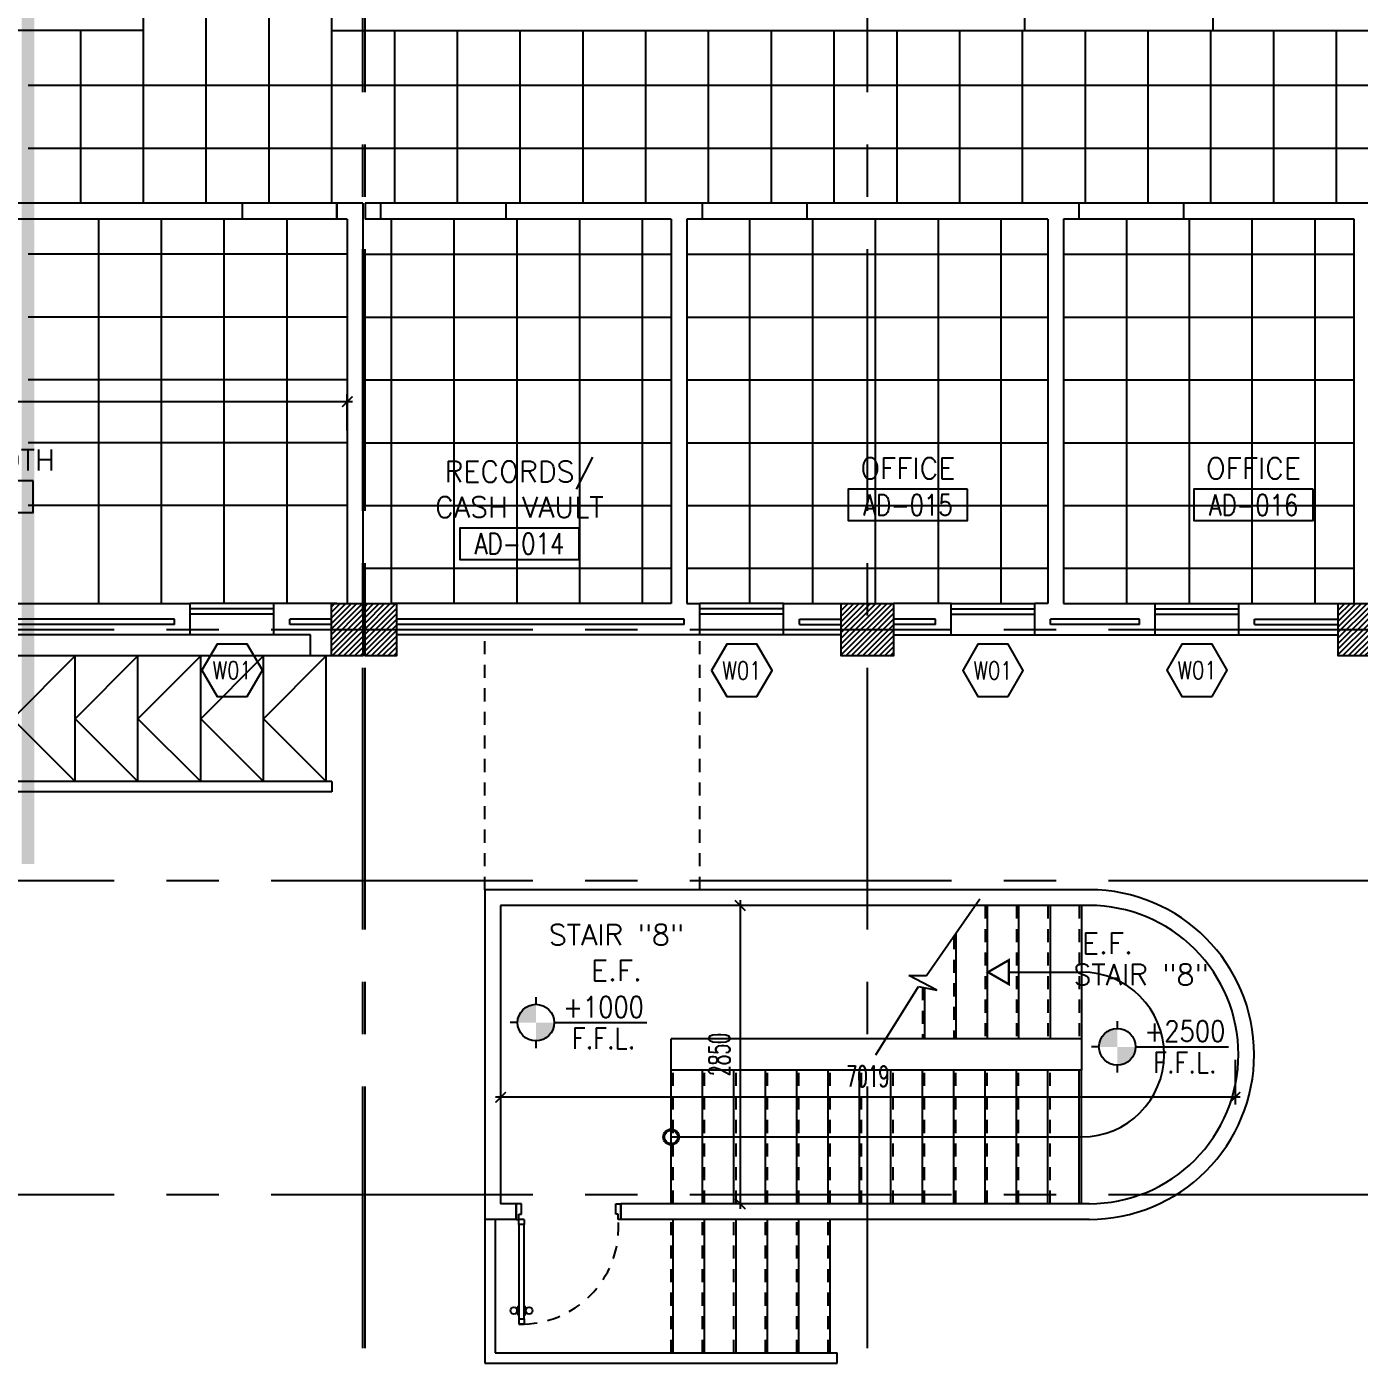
# Model space of a CAD drawing. Extents: x 417866.9 to 417960.2, y 43448 to 43538.2.
# Drawn here: x 417902.68 to 417915.42, y 43459.86 to 43472.64 of the extents above; entities that cross this region are included whole.
import ezdxf
from ezdxf.enums import TextEntityAlignment as Align

# ---------------------------------------------------------------- set-up
doc = ezdxf.new("R2010")
doc.units = 0
doc.header["$MEASUREMENT"] = 0
doc.header["$PDMODE"] = 3
doc.header["$PDSIZE"] = 0.1
for name, pattern in [('CENTER2', [1.125, 0.75, -0.125, 0.125, -0.125]), ('CENTERX2', [4, 2.5, -0.5, 0.5, -0.5]), ('HIDDEN', [0.375, 0.25, -0.125]), ('HIDDEN2', [0.1875, 0.125, -0.0625])]:
    doc.linetypes.add(name, pattern=pattern)
doc.layers.get('0').update_dxf_attribs({"linetype": 'CONTINUOUS'})
doc.layers.get('DEFPOINTS').update_dxf_attribs({"linetype": 'CONTINUOUS'})
for name, color, linetype in [('AXES', 11, 'CENTERX2'), ('CEILING', 4, 'CONTINUOUS'), ('COL', 2, 'CONTINUOUS'), ('DIM', 4, 'CONTINUOUS'), ('DOOR', 4, 'CONTINUOUS'), ('ELEV', 2, 'CONTINUOUS'), ('Handrail', 4, 'CONTINUOUS'), ('HAT', 8, 'CONTINUOUS'), ('HIDDEN', 9, 'HIDDEN2'), ('INSUL', 7, 'CONTINUOUS'), ('LEV-PL', 4, 'CONTINUOUS'), ('Ramb', 3, 'CONTINUOUS'), ('RM-BOX', 11, 'CONTINUOUS'), ('RM-NAME', 11, 'CONTINUOUS'), ('RM-NO', 11, 'CONTINUOUS'), ('ROOF', 7, 'CONTINUOUS'), ('SHAFT', 7, 'CONTINUOUS'), ('STR', 5, 'CONTINUOUS'), ('WALL', 2, 'CONTINUOUS'), ('WIN', 5, 'CONTINUOUS'), ('WIN-BOX', 3, 'CONTINUOUS'), ('WIN-NO', 5, 'CONTINUOUS')]:
    doc.layers.add(name, color=color, linetype=linetype)
doc.styles.add('ROMANS', font='ROMANS.shx', dxfattribs={"width": 0.6})
doc.styles.add('S', font='ROMANS.SHX')
doc.dimstyles.new('STANDARD in', dxfattribs={"dimtxt": 0.2, "dimasz": 0.1, "dimexe": 0.07, "dimexo": 0.05, "dimgap": 0.1, "dimtad": 1, "dimdec": 0, "dimlfac": 1000, "dimzin": 0, "dimdsep": 46, "dimtxsty": 'ROMANS', "dimblk": 'ARCHTICK', "dimcen": 0.05, "dimdle": 0.05, "dimclrd": 4, "dimclre": 4, "dimclrt": 2, "dimadec": 0, "dimazin": 0, "dimtfac": 1, "dimtdec": 0, "dimtmove": 2, "dimatfit": 3, "dimldrblk": 'ARCHTICK', "dimfxl": 0, "dimtolj": 1, "dimtzin": 0, "dimarcsym": 0})

# ---------------------------------------------------------------- blocks, each defined once
blk = doc.blocks.new('COL50')
at = {"layer": 'COL'}
blk.add_lwpolyline([(-250, 250), (-250, -250), (250, -250), (250, 250)], close=True, dxfattribs=at)
blk = doc.blocks.new('*X108')
at = {"color": 0}
for p, q in [((215909, 10671), (216399, 11161)), ((215909, 10724), (216346, 11161)), ((215909, 10777), (216293, 11161)), ((215909, 10830), (216240, 11161)), ((215909, 10883), (216187, 11161)), ((215909, 10936), (216134, 11161)), ((215909, 10989), (216081, 11161)), ((215909, 11042), (216028, 11161)), ((215909, 11095), (215974, 11161)), ((215909, 11148), (215921, 11161)), ((215952, 10661), (216409, 11118)), ((216005, 10661), (216409, 11065)), ((216058, 10661), (216409, 11012)), ((216111, 10661), (216409, 10959)), ((216164, 10661), (216409, 10906)), ((216217, 10661), (216409, 10853)), ((216270, 10661), (216409, 10800)), ((216323, 10661), (216409, 10747)), ((216376, 10661), (216409, 10694))]:
    blk.add_line(p, q, dxfattribs=at)
blk = doc.blocks.new('WW1')
at = {"layer": 'WIN-BOX'}
blk.add_lwpolyline([(144, -250), (289, 0), (144, 250), (-144, 250), (-289, 0), (-144, -250)], close=True, dxfattribs=at)
at = {"layer": 'WIN-NO', "style": 'ROMANS', "width": 0.8}
blk.add_attdef('W00', text='', height=170, dxfattribs=at).set_placement((0, 0), align=Align.MIDDLE)
blk = doc.blocks.new('LEV1')
at = {"layer": 'LEV-PL'}
for p, q in [((0, 245), (0, 175)), ((-175, 0), (-245, 0)), ((175, 0), (1061, 0)), ((0, -175), (0, -245))]:
    blk.add_line(p, q, dxfattribs=at)
at = {"layer": 'LEV-PL', "const_width": 175}
for points in [[(-88, 0, -0.414214), (0, 88, -1)], [(88, 0, -0.414214), (0, -88, -1)]]:
    blk.add_lwpolyline(points, format="xyb", dxfattribs=at)
at = {"layer": 'LEV-PL'}
blk.add_circle((0, 0), 175, dxfattribs=at)
at = {"layer": 'LEV-PL', "color": 4, "style": 'S', "width": 0.85}
for tag, p in [('+0000', (646, 50)), ('F.F.L.', (646, -250))]:
    blk.add_attdef(tag, text='', height=200, dxfattribs=at).set_placement(p, align=Align.CENTER)
blk = doc.blocks.new('RM1')
at = {"layer": 'RM-BOX'}
blk.add_lwpolyline([(570, -200), (-570, -200), (-570, -500), (570, -500)], close=True, dxfattribs=at)
at = {"layer": 'RM-NAME', "style": 'ROMANS'}
for tag, p in [('ROOMNAME1', (0, 324)), ('ROOMNAME2', (0, 0))]:
    blk.add_attdef(tag, text='', height=200, dxfattribs=at).set_placement(p, align=Align.MIDDLE)
at = {"layer": 'RM-NO', "style": 'ROMANS', "width": 0.8}
blk.add_attdef('ROOMNO', text='', height=200, dxfattribs=at).set_placement((0, -350), align=Align.MIDDLE)
blk = doc.blocks.new('W')
at = {"layer": 'WIN-NO'}
blk.add_blockref('WW1', (0, -337), dxfattribs=at).add_auto_attribs({'W00': 'W01'})
blk = doc.blocks.new('C-300')
at = {"layer": 'HAT', "linetype": 'ByBlock', "ltscale": 0.3}
h = blk.add_hatch(dxfattribs=at)
h.set_pattern_fill('ANSI31', color=8, scale=300, style=0)
h.set_pattern_definition([(45, (-258496.182, -82361.005), (-26.5165043, 26.5165043), [])])
h.paths.add_polyline_path([(300, 500), (0, 500), (0, 250), (300, 250)])
h.paths.add_polyline_path([(300, 250), (0, 250), (0, 0), (300, 0)])
at = {"layer": 'COL'}
blk.add_lwpolyline([(0, 500), (300, 500), (300, 0), (0, 0)], close=True, dxfattribs=at)
blk = doc.blocks.new('C-300A')
at = {"layer": 'SHAFT', "color": 6, "linetype": 'ByBlock', "ltscale": 0.3}
for p in [(-300, 0), (20, 0)]:
    blk.add_blockref('C-300', p, dxfattribs=at)
blk = doc.blocks.new('_ARCHTICK')
at = {"color": 0, "linetype": 'ByBlock', "const_width": 0.15}
blk.add_lwpolyline([(-0.5, -0.5), (0.5, 0.5)], dxfattribs=at)
blk = doc.blocks.new('*D185')
at = {"layer": 'DEFPOINTS', "color": 0}
for p in [(417905.747, 43469.054), (417898.597, 43468.728), (417905.747, 43468.728)]:
    blk.add_point(p, dxfattribs=at)
at = {"layer": 'DIM', "color": 4, "lineweight": -2}
for p, q in [((417898.547, 43469.054), (417905.797, 43469.054)), ((417898.597, 43468.778), (417898.597, 43469.124)), ((417905.747, 43468.778), (417905.747, 43469.124))]:
    blk.add_line(p, q, dxfattribs=at)
at = {"layer": 'DIM', "color": 4, "lineweight": -2, "xscale": 0.1, "yscale": 0.1, "zscale": 0.1, "rotation": 180}
blk.add_blockref('_ARCHTICK', (417898.597, 43469.054), dxfattribs=at)
at = {"layer": 'DIM', "color": 4, "lineweight": -2, "xscale": 0.1, "yscale": 0.1, "zscale": 0.1}
blk.add_blockref('_ARCHTICK', (417905.747, 43469.054), dxfattribs=at)
at = {"layer": 'DIM', "color": 2, "insert": (417902.172, 43469.254), "char_height": 0.2, "attachment_point": 5, "style": 'ROMANS'}
blk.add_mtext('\\A1;7150', dxfattribs=at)
blk = doc.blocks.new('*D265')
at = {"layer": 'DEFPOINTS', "color": 0, "linetype": 'ByBlock'}
for p in [(417907.212, 43462.814), (417914.23, 43462.814), (417907.212, 43462.406)]:
    blk.add_point(p, dxfattribs=at)
at = {"layer": 'DIM', "color": 4, "linetype": 'ByBlock', "lineweight": -2}
for p, q in [((417907.212, 43462.764), (417907.212, 43462.336)), ((417914.23, 43462.764), (417914.23, 43462.336)), ((417914.28, 43462.406), (417907.162, 43462.406))]:
    blk.add_line(p, q, dxfattribs=at)
at = {"layer": 'DIM', "color": 4, "linetype": 'ByBlock', "lineweight": -2, "xscale": 0.1, "yscale": 0.1, "zscale": 0.1, "rotation": 180}
blk.add_blockref('_ARCHTICK', (417907.212, 43462.406), dxfattribs=at)
at = {"layer": 'DIM', "color": 4, "linetype": 'ByBlock', "lineweight": -2, "xscale": 0.1, "yscale": 0.1, "zscale": 0.1}
blk.add_blockref('_ARCHTICK', (417914.23, 43462.406), dxfattribs=at)
at = {"layer": 'DIM', "color": 2, "linetype": 'ByBlock', "insert": (417910.721, 43462.606), "char_height": 0.2, "attachment_point": 5, "style": 'ROMANS'}
blk.add_mtext('\\A1;7019', dxfattribs=at)
blk = doc.blocks.new('*D266')
at = {"layer": 'DEFPOINTS', "color": 0, "linetype": 'ByBlock'}
for p in [(417909.897, 43464.239), (417909.501, 43461.389), (417909.917, 43461.389)]:
    blk.add_point(p, dxfattribs=at)
at = {"layer": 'DIM', "color": 4, "linetype": 'ByBlock', "lineweight": -2}
for p, q in [((417909.847, 43464.239), (417909.431, 43464.239)), ((417909.501, 43464.289), (417909.501, 43461.339)), ((417909.867, 43461.389), (417909.431, 43461.389))]:
    blk.add_line(p, q, dxfattribs=at)
at = {"layer": 'DIM', "color": 4, "linetype": 'ByBlock', "lineweight": -2, "xscale": 0.1, "yscale": 0.1, "zscale": 0.1}
for p, rotation in [((417909.501, 43464.239), 90), ((417909.501, 43461.389), 270)]:
    blk.add_blockref('_ARCHTICK', p, dxfattribs=dict(at, rotation=rotation))
at = {"layer": 'DIM', "color": 2, "linetype": 'ByBlock', "insert": (417909.301, 43462.814), "char_height": 0.2, "attachment_point": 5, "rotation": 90, "style": 'ROMANS'}
blk.add_mtext('\\A1;2850', dxfattribs=at)

msp = doc.modelspace()

# ---------------------------------------------------------------- linework, layer by layer
for p, q in [((417911.2818, 43463.5709), (417911.7896, 43464.3022)), ((417911.1115, 43463.5709), (417911.2818, 43463.5709)), ((417911.3804, 43463.4305), (417911.1115, 43463.5709)), ((417910.7959, 43462.8104), (417911.205, 43463.4656)), ((417911.205, 43463.4656), (417911.3804, 43463.4305)), ((417912.7618, 43462.9643), (417908.8418, 43462.9643)), ((417908.8418, 43462.6643), (417908.8418, 43462.9643)), ((417912.7618, 43462.9643), (417912.7618, 43462.6643)), ((417912.7618, 43462.6643), (417908.8418, 43462.6643))]:
    msp.add_line(p, q)
at = {"layer": 'AXES'}
for p, q in [((417910.7166, 43460.01), (417910.7166, 43537.5491)), ((417905.8966, 43460.01), (417905.8966, 43537.1991)), ((417905.9166, 43460.01), (417905.9166, 43537.1991)), ((417959.5194, 43466.8743), (417890.8966, 43466.8743)), ((417959.5194, 43464.4743), (417881.2966, 43464.4743)), ((417959.5194, 43464.4743), (417889.6966, 43464.4743)), ((417959.5194, 43461.4743), (417887.8966, 43461.4743)), ((417959.5194, 43461.4743), (417887.8966, 43461.4743))]:
    msp.add_line(p, q, dxfattribs=at)
at = {"layer": 'CEILING'}
for p, q in [((417904.3966, 43481.9101), (417904.3966, 43470.9493)), ((417904.9966, 43481.9101), (417904.9966, 43470.9493)), ((417903.1966, 43472.5993), (417903.1966, 43470.9493)), ((417903.7966, 43472.5993), (417903.7966, 43470.9493)), ((417905.5966, 43472.5993), (417905.5966, 43470.9493)), ((417906.1966, 43472.5993), (417906.1966, 43470.9493)), ((417906.7966, 43472.5993), (417906.7966, 43470.9493)), ((417907.3966, 43472.5993), (417907.3966, 43470.9493)), ((417907.9966, 43472.5993), (417907.9966, 43470.9493)), ((417908.5966, 43472.5993), (417908.5966, 43470.9493)), ((417909.1966, 43472.5993), (417909.1966, 43470.9493)), ((417909.7966, 43472.5993), (417909.7966, 43470.9493)), ((417910.3966, 43472.5993), (417910.3966, 43470.9493)), ((417910.9966, 43472.5993), (417910.9966, 43470.9493)), ((417911.5966, 43472.5993), (417911.5966, 43470.9493)), ((417912.1966, 43472.5993), (417912.1966, 43470.9493)), ((417912.7966, 43472.5993), (417912.7966, 43470.9493)), ((417913.3966, 43472.5993), (417913.3966, 43470.9493)), ((417913.9966, 43472.5993), (417913.9966, 43470.9493)), ((417914.5966, 43472.5993), (417914.5966, 43470.9493)), ((417915.1966, 43472.5993), (417915.1966, 43470.9493)), ((417925.6616, 43472.0743), (417902.697, 43472.0743)), ((417925.6616, 43471.4743), (417902.697, 43471.4743)), ((417903.3716, 43467.1243), (417903.3716, 43470.7993)), ((417903.9716, 43467.1243), (417903.9716, 43470.7993)), ((417904.5716, 43467.1243), (417904.5716, 43470.7993)), ((417905.1716, 43467.1243), (417905.1716, 43470.7993)), ((417906.1691, 43467.1243), (417906.1691, 43470.7993)), ((417906.7691, 43467.1243), (417906.7691, 43470.7993)), ((417907.3691, 43467.1243), (417907.3691, 43470.7993)), ((417907.9691, 43467.1243), (417907.9691, 43470.7993)), ((417908.5691, 43467.1243), (417908.5691, 43470.7993)), ((417909.5916, 43470.7993), (417909.5916, 43467.1243)), ((417910.1916, 43470.7993), (417910.1916, 43467.1243)), ((417910.7916, 43470.7993), (417910.7916, 43467.1243)), ((417911.3916, 43470.7993), (417911.3916, 43467.1243)), ((417911.9916, 43470.7993), (417911.9916, 43467.1243)), ((417913.1916, 43470.7993), (417913.1916, 43467.1243)), ((417913.7916, 43470.7993), (417913.7916, 43467.1243)), ((417914.3916, 43470.7993), (417914.3916, 43467.1243)), ((417914.9916, 43470.7993), (417914.9916, 43467.1243)), ((417905.7466, 43470.4618), (417902.697, 43470.4618)), ((417905.8966, 43470.4618), (417908.8416, 43470.4618)), ((417908.9916, 43470.4618), (417912.4416, 43470.4618)), ((417912.5916, 43470.4618), (417915.3666, 43470.4618)), ((417905.7466, 43469.8618), (417902.697, 43469.8618)), ((417905.8966, 43469.8618), (417908.8416, 43469.8618)), ((417908.9916, 43469.8618), (417912.4416, 43469.8618)), ((417912.5916, 43469.8618), (417915.3666, 43469.8618)), ((417905.7466, 43469.2618), (417902.697, 43469.2618)), ((417905.8966, 43469.2618), (417908.8416, 43469.2618)), ((417908.9916, 43469.2618), (417912.4416, 43469.2618)), ((417912.5916, 43469.2618), (417915.3666, 43469.2618)), ((417905.7466, 43468.6618), (417902.697, 43468.6618)), ((417905.8966, 43468.6618), (417908.8416, 43468.6618)), ((417908.9916, 43468.6618), (417912.4416, 43468.6618)), ((417912.5916, 43468.6618), (417915.3666, 43468.6618)), ((417905.7466, 43468.0618), (417902.697, 43468.0618)), ((417905.8966, 43468.0618), (417908.8416, 43468.0618)), ((417908.9916, 43468.0618), (417912.4416, 43468.0618)), ((417912.5916, 43468.0618), (417915.3666, 43468.0618)), ((417905.8966, 43467.4618), (417908.8416, 43467.4618)), ((417908.9916, 43467.4618), (417912.4416, 43467.4618)), ((417912.5916, 43467.4618), (417915.3666, 43467.4618))]:
    msp.add_line(p, q, dxfattribs=at)
at = {"layer": 'DOOR', "color": 1}
msp.add_line((417907.3616, 43461.2393), (417907.3616, 43461.3893), dxfattribs=at)
at = {"layer": 'DOOR', "color": 0, "linetype": 'ByBlock'}
for p, q in [((417907.4116, 43461.3893), (417907.3616, 43461.3893)), ((417907.3616, 43461.2393), (417907.3616, 43461.3893)), ((417907.4116, 43461.2893), (417907.4116, 43461.3893)), ((417908.3116, 43461.2893), (417908.3116, 43461.3893)), ((417908.3116, 43461.3893), (417908.3616, 43461.3893)), ((417908.3616, 43461.3893), (417908.3616, 43461.2393)), ((417907.3616, 43461.2393), (417907.3866, 43461.2393)), ((417907.3866, 43461.2893), (417907.4116, 43461.2893)), ((417907.3866, 43461.2393), (417907.3866, 43461.2893)), ((417907.4366, 43461.2393), (417907.3866, 43461.2393)), ((417907.3866, 43461.1893), (417907.3866, 43461.2393)), ((417907.4366, 43461.2393), (417907.4366, 43461.1893)), ((417908.3366, 43461.2893), (417908.3116, 43461.2893)), ((417908.3366, 43461.2393), (417908.3366, 43461.2893)), ((417908.3616, 43461.2393), (417908.3366, 43461.2393)), ((417907.4366, 43461.1893), (417907.3866, 43461.1893)), ((417907.3794, 43460.3991), (417907.3704, 43460.3991)), ((417907.3704, 43460.3343), (417907.3704, 43460.3991)), ((417907.3794, 43460.4117), (417907.3794, 43460.3217)), ((417907.3866, 43460.4117), (417907.3794, 43460.4117)), ((417907.3794, 43460.3343), (417907.3794, 43460.3991)), ((417907.4366, 43460.4117), (417907.4438, 43460.4117)), ((417907.4438, 43460.4117), (417907.4438, 43460.3217)), ((417907.4438, 43460.3991), (417907.4528, 43460.3991)), ((417907.4438, 43460.3343), (417907.4438, 43460.3991)), ((417907.4528, 43460.3343), (417907.4528, 43460.3991)), ((417907.3794, 43460.3343), (417907.3704, 43460.3343)), ((417907.3866, 43460.3217), (417907.3794, 43460.3217)), ((417907.3866, 43460.2893), (417907.4366, 43460.2893)), ((417907.3866, 43460.2893), (417907.3866, 43460.2393)), ((417907.3866, 43460.2393), (417907.4366, 43460.2393)), ((417907.4366, 43460.2393), (417907.3866, 43460.2393)), ((417907.4366, 43460.3217), (417907.4438, 43460.3217)), ((417907.4366, 43460.2893), (417907.4366, 43460.2393)), ((417907.4438, 43460.3343), (417907.4528, 43460.3343))]:
    msp.add_line(p, q, dxfattribs=at)
at = {"layer": 'DOOR', "linetype": 'ByBlock'}
for p, q in [((417907.3866, 43461.1893), (417907.3866, 43460.2893)), ((417907.4366, 43460.2893), (417907.4366, 43461.1893))]:
    msp.add_line(p, q, dxfattribs=at)
at = {"layer": 'DOOR', "linetype": 'HIDDEN', "ltscale": 0.5}
msp.add_ellipse((417907.4116, 43461.1668), major_axis=(-0.6561, 0.6561), ratio=1, start_param=2.3831421, end_param=4.0052087, dxfattribs=at)
at = {"layer": 'DOOR', "color": 0, "linetype": 'ByBlock'}
for centre in [(417907.3381, 43460.3667), (417907.4851, 43460.3667)]:
    msp.add_ellipse(centre, major_axis=(-0.0229, 0.0229), ratio=1, start_param=3.9269908, end_param=10.2101761, dxfattribs=at)
at = {"layer": 'ELEV', "linetype": 'CENTER2', "const_width": 0.12}
msp.add_lwpolyline([(417902.697, 43464.6371), (417902.697, 43528.0943)], dxfattribs=at)
at = {"layer": 'Handrail'}
for p, q in [((417905.5466, 43466.6243), (417898.9466, 43466.6243)), ((417905.6005, 43465.4243), (417898.8966, 43465.4243)), ((417905.6005, 43465.4243), (417905.6005, 43465.3243)), ((417905.6005, 43465.3243), (417898.9966, 43465.3243)), ((417907.0616, 43461.2393), (417907.0616, 43459.8643)), ((417907.1616, 43461.2393), (417907.1616, 43459.9643)), ((417907.1616, 43459.9643), (417910.4288, 43459.9643)), ((417910.4288, 43459.8643), (417910.4288, 43459.9643)), ((417907.0616, 43459.8643), (417910.4288, 43459.8643))]:
    msp.add_line(p, q, dxfattribs=at)
at = {"layer": 'HIDDEN', "color": 2}
for p, q in [((417907.0616, 43464.3893), (417907.0616, 43466.8243)), ((417909.1166, 43464.3893), (417909.1166, 43466.8243))]:
    msp.add_line(p, q, dxfattribs=at)
at = {"layer": 'INSUL'}
for p, q in [((417904.0966, 43466.9743), (417900.4466, 43466.9743)), ((417904.0966, 43466.9243), (417900.4466, 43466.9243)), ((417904.0966, 43466.9243), (417904.0966, 43466.9743)), ((417905.1966, 43466.9243), (417905.1966, 43466.9743)), ((417905.5966, 43466.9743), (417905.1966, 43466.9743)), ((417905.5966, 43466.9243), (417905.1966, 43466.9243)), ((417908.9664, 43466.9743), (417906.2166, 43466.9743)), ((417908.9664, 43466.9243), (417906.2166, 43466.9243)), ((417908.9664, 43466.9243), (417908.9664, 43466.9743)), ((417910.0666, 43466.9243), (417910.0666, 43466.9743)), ((417910.0666, 43466.9743), (417910.4666, 43466.9743)), ((417910.0666, 43466.9243), (417910.4666, 43466.9243)), ((417911.3666, 43466.9743), (417910.9666, 43466.9743)), ((417911.3666, 43466.9243), (417910.9666, 43466.9243)), ((417911.3666, 43466.9243), (417911.3666, 43466.9743)), ((417912.4666, 43466.9243), (417912.4666, 43466.9743)), ((417913.3166, 43466.9743), (417912.4666, 43466.9743)), ((417913.3166, 43466.9243), (417912.4666, 43466.9243)), ((417913.3166, 43466.9243), (417913.3166, 43466.9743)), ((417914.4166, 43466.9743), (417915.2166, 43466.9743)), ((417914.4166, 43466.9243), (417914.4166, 43466.9743)), ((417914.4166, 43466.9243), (417915.2166, 43466.9243))]:
    msp.add_line(p, q, dxfattribs=at)
at = {"layer": 'Ramb'}
for p, q in [((417902.5466, 43466.0243), (417903.1466, 43466.6243)), ((417903.1466, 43465.4243), (417903.1466, 43466.6243)), ((417903.1466, 43466.0243), (417903.7466, 43466.6243)), ((417903.7466, 43465.4243), (417903.7466, 43466.6243)), ((417903.7466, 43466.0243), (417904.3466, 43466.6243)), ((417904.3466, 43465.4243), (417904.3466, 43466.6243)), ((417904.3466, 43466.0243), (417904.9466, 43466.6243)), ((417904.9466, 43465.4243), (417904.9466, 43466.6243)), ((417904.9466, 43466.0243), (417905.5466, 43466.6243)), ((417905.5466, 43465.4243), (417905.5466, 43466.6243)), ((417902.5466, 43466.0243), (417903.1466, 43465.4243)), ((417903.1466, 43466.0243), (417903.7466, 43465.4243)), ((417903.7466, 43466.0243), (417904.3466, 43465.4243)), ((417904.3466, 43466.0243), (417904.9466, 43465.4243)), ((417904.9466, 43466.0243), (417905.5466, 43465.4243))]:
    msp.add_line(p, q, dxfattribs=at)
at = {"layer": 'STR', "linetype": 'HIDDEN2'}
for p, q in [((417911.8418, 43464.2393), (417911.8418, 43462.9643)), ((417912.1418, 43464.2393), (417912.1418, 43462.9643)), ((417912.4418, 43464.2393), (417912.4418, 43462.9643)), ((417912.7418, 43464.2393), (417912.7418, 43462.9643)), ((417911.5418, 43463.9454), (417911.5418, 43462.9643)), ((417911.2418, 43463.4582), (417911.2418, 43462.9643)), ((417908.8618, 43461.3893), (417908.8618, 43462.6643)), ((417909.1618, 43461.3893), (417909.1618, 43462.6643)), ((417909.4618, 43461.3893), (417909.4618, 43462.6643)), ((417909.7618, 43461.3893), (417909.7618, 43462.6643)), ((417910.0618, 43461.3893), (417910.0618, 43462.6643)), ((417910.3618, 43461.3893), (417910.3618, 43462.6643)), ((417910.6618, 43461.3893), (417910.6618, 43462.6643)), ((417910.9618, 43461.3893), (417910.9618, 43462.6643)), ((417911.2618, 43461.3893), (417911.2618, 43462.6643)), ((417911.5618, 43461.3893), (417911.5618, 43462.6643)), ((417911.8618, 43461.3893), (417911.8618, 43462.6643)), ((417912.1618, 43461.3893), (417912.1618, 43462.6643)), ((417912.4618, 43461.3893), (417912.4618, 43462.6643)), ((417912.7418, 43461.3893), (417912.7418, 43462.6643)), ((417912.7618, 43461.3893), (417912.7618, 43462.6643)), ((417908.8418, 43459.9643), (417908.8418, 43461.2393)), ((417909.1418, 43459.9643), (417909.1418, 43461.2393)), ((417909.4418, 43459.9643), (417909.4418, 43461.2393)), ((417909.7418, 43459.9643), (417909.7418, 43461.2393)), ((417910.0418, 43459.9643), (417910.0418, 43461.2393)), ((417910.3418, 43459.9643), (417910.3418, 43461.2393))]:
    msp.add_line(p, q, dxfattribs=at)
at = {"layer": 'STR'}
for p, q in [((417911.8618, 43464.2393), (417911.8618, 43462.9643)), ((417912.1618, 43464.2393), (417912.1618, 43462.9643)), ((417912.4618, 43464.2393), (417912.4618, 43462.9643)), ((417912.7618, 43464.2393), (417912.7618, 43462.9643)), ((417911.5618, 43463.9742), (417911.5618, 43462.9643)), ((417912.0687, 43463.6018), (417912.7643, 43463.6018)), ((417911.2618, 43463.4542), (417911.2618, 43462.9643)), ((417908.8418, 43461.3893), (417908.8418, 43462.6643)), ((417909.1418, 43461.3893), (417909.1418, 43462.6643)), ((417909.4418, 43461.3893), (417909.4418, 43462.6643)), ((417909.7418, 43461.3893), (417909.7418, 43462.6643)), ((417910.0418, 43461.3893), (417910.0418, 43462.6643)), ((417910.3418, 43461.3893), (417910.3418, 43462.6643)), ((417910.6418, 43461.3893), (417910.6418, 43462.6643)), ((417910.9418, 43461.3893), (417910.9418, 43462.6643)), ((417911.2418, 43461.3893), (417911.2418, 43462.6643)), ((417911.5418, 43461.3893), (417911.5418, 43462.6643)), ((417911.8418, 43461.3893), (417911.8418, 43462.6643)), ((417912.1418, 43461.3893), (417912.1418, 43462.6643)), ((417912.4418, 43461.3893), (417912.4418, 43462.6643)), ((417912.7418, 43461.3893), (417912.7418, 43462.6643)), ((417912.7618, 43461.3893), (417912.7618, 43462.6643)), ((417908.8418, 43462.0268), (417912.7643, 43462.0268)), ((417908.8618, 43459.9643), (417908.8618, 43461.2393)), ((417909.1618, 43459.9643), (417909.1618, 43461.2393)), ((417909.4618, 43459.9643), (417909.4618, 43461.2393)), ((417909.7618, 43459.9643), (417909.7618, 43461.2393)), ((417910.0618, 43459.9643), (417910.0618, 43461.2393)), ((417910.3618, 43459.9643), (417910.3618, 43461.2393))]:
    msp.add_line(p, q, dxfattribs=at)
at = {"layer": 'STR', "const_width": 0.0215}
msp.add_lwpolyline([(417912.0687, 43463.4864), (417912.0687, 43463.7173), (417911.8687, 43463.6018)], close=True, dxfattribs=at)
at = {"layer": 'STR'}
for radius in [0.075, 0.065]:
    msp.add_circle((417908.8418, 43462.0268), radius, dxfattribs=at)
msp.add_arc((417912.7643, 43462.8143), 0.7875, 270, 90, dxfattribs=at)
at = {"layer": 'WALL'}
for p, q in [((417903.7966, 43474.5653), (417903.7966, 43472.5993)), ((417905.5966, 43473.7243), (417905.5966, 43472.5993)), ((417912.2166, 43472.7493), (417912.2166, 43472.5993)), ((417914.0166, 43472.7493), (417914.0166, 43472.5993)), ((417903.7966, 43472.5993), (417899.9716, 43472.5993)), ((417905.5966, 43472.5993), (417912.2166, 43472.5993)), ((417912.2166, 43472.5993), (417923.8616, 43472.5993)), ((417904.7466, 43470.9493), (417899.9716, 43470.9493)), ((417905.8966, 43470.9493), (417904.7466, 43470.9493)), ((417904.7466, 43470.7993), (417904.7466, 43470.9493)), ((417904.7466, 43470.7993), (417904.7466, 43470.9493)), ((417905.6466, 43470.9493), (417905.6466, 43470.7993)), ((417905.6466, 43470.7993), (417905.6466, 43470.9493)), ((417905.8966, 43470.9493), (417905.8966, 43467.1243)), ((417905.9166, 43470.9493), (417905.9166, 43470.7993)), ((417906.0666, 43470.9493), (417905.9166, 43470.9493)), ((417910.1416, 43470.9493), (417906.0666, 43470.9493)), ((417906.0666, 43470.7993), (417906.0666, 43470.9493)), ((417907.2666, 43470.7993), (417907.2666, 43470.9493)), ((417909.1416, 43470.7993), (417909.1416, 43470.9493)), ((417912.7416, 43470.9493), (417910.1416, 43470.9493)), ((417910.1416, 43470.7993), (417910.1416, 43470.9493)), ((417915.5166, 43470.9493), (417912.7416, 43470.9493)), ((417912.7416, 43470.7993), (417912.7416, 43470.9493)), ((417913.7416, 43470.7993), (417913.7416, 43470.9493)), ((417904.7466, 43470.7993), (417898.5966, 43470.7993)), ((417905.7466, 43470.7993), (417904.7466, 43470.7993)), ((417905.7466, 43470.7993), (417905.7466, 43467.1243)), ((417905.7466, 43470.7993), (417905.7466, 43469.9618)), ((417905.8966, 43470.7993), (417905.8966, 43469.9618)), ((417906.0666, 43470.7993), (417905.9166, 43470.7993)), ((417908.8416, 43470.7993), (417906.0666, 43470.7993)), ((417908.8416, 43470.7993), (417908.8416, 43467.1243)), ((417908.9916, 43470.7993), (417908.9916, 43467.1243)), ((417910.1416, 43470.7993), (417908.9916, 43470.7993)), ((417912.4416, 43470.7993), (417910.1416, 43470.7993)), ((417912.4416, 43470.7993), (417912.4416, 43467.1243)), ((417912.5916, 43470.7993), (417912.5916, 43467.1243)), ((417912.7416, 43470.7993), (417912.5916, 43470.7993)), ((417915.3666, 43470.7993), (417912.7416, 43470.7993)), ((417915.3666, 43467.1243), (417915.3666, 43470.7993)), ((417900.2966, 43467.1243), (417904.2466, 43467.1243)), ((417904.2466, 43466.8243), (417904.2466, 43467.1243)), ((417905.0466, 43466.8243), (417905.0466, 43467.1243)), ((417905.6466, 43467.1243), (417905.0466, 43467.1243)), ((417908.8416, 43467.1243), (417906.1666, 43467.1243)), ((417908.9916, 43467.1243), (417909.1166, 43467.1243)), ((417909.1166, 43466.8243), (417909.1166, 43467.1243)), ((417909.9166, 43466.8243), (417909.9166, 43467.1243)), ((417909.9166, 43467.1243), (417910.4666, 43467.1243)), ((417911.5166, 43467.1243), (417910.9666, 43467.1243)), ((417911.5166, 43466.8243), (417911.5166, 43467.1243)), ((417912.3166, 43466.8243), (417912.3166, 43467.1243)), ((417912.4416, 43467.1243), (417912.3166, 43467.1243)), ((417912.5916, 43467.1243), (417913.4666, 43467.1243)), ((417913.4666, 43466.8243), (417913.4666, 43467.1243)), ((417914.2666, 43467.1243), (417915.2666, 43467.1243)), ((417914.2666, 43466.8243), (417914.2666, 43467.1243)), ((417904.2466, 43466.8243), (417900.2966, 43466.8243)), ((417905.3966, 43466.8243), (417905.0466, 43466.8243)), ((417905.3966, 43466.6243), (417905.3966, 43466.8243)), ((417909.1166, 43466.8243), (417906.2166, 43466.8243)), ((417910.4666, 43466.8243), (417909.9166, 43466.8243)), ((417910.9666, 43466.8243), (417911.5166, 43466.8243)), ((417912.3166, 43466.8243), (417913.4666, 43466.8243)), ((417914.2666, 43466.8243), (417915.2166, 43466.8243)), ((417905.5966, 43466.6243), (417905.3966, 43466.6243)), ((417912.8372, 43464.3893), (417907.0616, 43464.3893)), ((417907.0616, 43464.3893), (417907.0616, 43461.2393)), ((417912.8372, 43464.2393), (417907.2116, 43464.2393)), ((417907.2116, 43464.2393), (417907.2116, 43461.3893)), ((417907.3616, 43461.3893), (417907.2116, 43461.3893)), ((417907.3616, 43461.3893), (417907.3616, 43461.2393)), ((417907.3616, 43461.3893), (417907.3616, 43461.2393)), ((417912.8372, 43461.3893), (417908.3616, 43461.3893)), ((417908.3616, 43461.2393), (417908.3616, 43461.3893)), ((417908.3616, 43461.3893), (417908.3616, 43461.2393)), ((417907.3616, 43461.2393), (417907.0616, 43461.2393)), ((417912.8372, 43461.2393), (417908.3616, 43461.2393))]:
    msp.add_line(p, q, dxfattribs=at)
for radius, start, end in [(1.575, 0, 90), (1.425, 0, 90.00002), (1.425, 269.99997, 0), (1.575, 269.99997, 0)]:
    msp.add_arc((417912.8372, 43462.8143), radius, start, end, dxfattribs=at)
at = {"layer": 'WIN'}
for p, q in [((417905.0466, 43467.1243), (417904.2466, 43467.1243)), ((417909.9166, 43467.1243), (417909.1166, 43467.1243)), ((417911.5166, 43467.1243), (417912.3166, 43467.1243)), ((417913.4666, 43467.1243), (417914.2666, 43467.1243)), ((417905.0466, 43467.0743), (417904.2466, 43467.0743)), ((417905.0466, 43467.0243), (417904.2466, 43467.0243)), ((417909.9166, 43467.0743), (417909.1166, 43467.0743)), ((417909.9166, 43467.0243), (417909.1166, 43467.0243)), ((417911.5166, 43467.0743), (417912.3166, 43467.0743)), ((417911.5166, 43467.0243), (417912.3166, 43467.0243)), ((417913.4666, 43467.0743), (417914.2666, 43467.0743)), ((417913.4666, 43467.0243), (417914.2666, 43467.0243)), ((417905.0466, 43466.8243), (417904.2466, 43466.8243)), ((417909.9166, 43466.8243), (417909.1166, 43466.8243)), ((417911.5166, 43466.8243), (417912.3166, 43466.8243)), ((417913.4666, 43466.8243), (417914.2666, 43466.8243))]:
    msp.add_line(p, q, dxfattribs=at)

# ---------------------------------------------------------------- block references
at = {"layer": 'COL', "linetype": 'ByBlock', "xscale": 0.001000000047497451, "yscale": 0.0009999999892897904, "zscale": 0.001}
for p in [(417905.8966, 43466.6243), (417915.5166, 43466.6243)]:
    msp.add_blockref('C-300A', p, dxfattribs=at)
at = {"layer": 'COL', "xscale": -0.001000000047497451, "yscale": 0.0009999999892897904, "zscale": 0.001}
msp.add_blockref('COL50', (417910.7166, 43466.8743), dxfattribs=at)
at = {"layer": 'HAT', "xscale": 0.001000000047497451, "yscale": 0.0009999999892897904, "zscale": 0.001}
for p, values in [((417902.1759, 43468.4961), {'ROOMNO': 'AD-012', 'ROOMNAME2': 'TEL. BOOTH'}), ((417907.3913, 43468.0458), {'ROOMNO': 'AD-014', 'ROOMNAME2': 'CASH VAULT', 'ROOMNAME1': 'RECORDS/'}), ((417911.1035, 43468.4171), {'ROOMNO': 'AD-015', 'ROOMNAME2': 'OFFICE'}), ((417914.4061, 43468.4171), {'ROOMNO': 'AD-016', 'ROOMNAME2': 'OFFICE'})]:
    msp.add_blockref('RM1', p, dxfattribs=at).add_auto_attribs(values)
msp.add_blockref('*X108', (417694.5581, 43455.9633), dxfattribs=at)
at = {"layer": 'ROOF', "xscale": 0.001000000047497451, "yscale": 0.0009999999892897904, "zscale": 0.001}
for p, values in [((417907.5493, 43463.1195), {'F.F.L.': 'F.F.L.', '+0000': '+1000'}), ((417913.1046, 43462.8883), {'F.F.L.': 'F.F.L.', '+0000': '+2500'})]:
    msp.add_blockref('LEV1', p, dxfattribs=at).add_auto_attribs(values)
at = {"layer": 'WIN-NO', "color": 5, "linetype": 'ByBlock', "xscale": 0.001000000047497451, "yscale": 0.0009999999892897904, "zscale": 0.001}
for p in [(417904.6466, 43466.8243), (417913.8666, 43466.8243)]:
    msp.add_blockref('W', p, dxfattribs=at)
at = {"layer": 'WIN-NO', "xscale": 0.001000000047497451, "yscale": 0.0009999999892897904, "zscale": 0.001}
for p in [(417909.5166, 43466.4852), (417911.9166, 43466.4852)]:
    msp.add_blockref('WW1', p, dxfattribs=at).add_auto_attribs({'W00': 'W01'})

# ---------------------------------------------------------------- texts
at = {"layer": 'RM-NAME', "style": 'ROMANS'}
for s, p in [('STAIR "8"', (417908.3196, 43463.9588)), ('E.F.', (417913.0108, 43463.8769)), ('E.F.', (417908.3196, 43463.6178)), ('STAIR "8"', (417913.3315, 43463.5769))]:
    msp.add_text(s, height=0.2, dxfattribs=at).set_placement(p, align=Align.MIDDLE)

# ---------------------------------------------------------------- dimensions: what is measured, and where the dimension line sits
at = {"layer": 'DIM'}
dim = msp.add_linear_dim(base=(417905.7466, 43469.0536), p1=(417898.5966, 43468.7282), p2=(417905.7466, 43468.7282), dimstyle='STANDARD in', dxfattribs=at)
dim.commit()
dim.dimension.update_dxf_attribs({"geometry": '*D185', "text_midpoint": (417902.1716, 43469.2536)})
at = {"layer": 'DIM', "linetype": 'ByBlock', "ltscale": 0.3}
for base, p1, p2, angle, picture, middle in [((417909.5009, 43461.3893), (417909.897, 43464.2393), (417909.917, 43461.3893), 90, '*D266', (417909.3009, 43462.8143)), ((417907.2116, 43462.4059), (417914.2302, 43462.8143), (417907.2116, 43462.8143), 180, '*D265', (417910.7209, 43462.6059))]:
    dim = msp.add_linear_dim(base=base, p1=p1, p2=p2, angle=angle, dimstyle='STANDARD in', dxfattribs=at)
    dim.commit()
    dim.dimension.update_dxf_attribs({"geometry": picture, "text_midpoint": middle})

doc.saveas('drawing.dxf')
